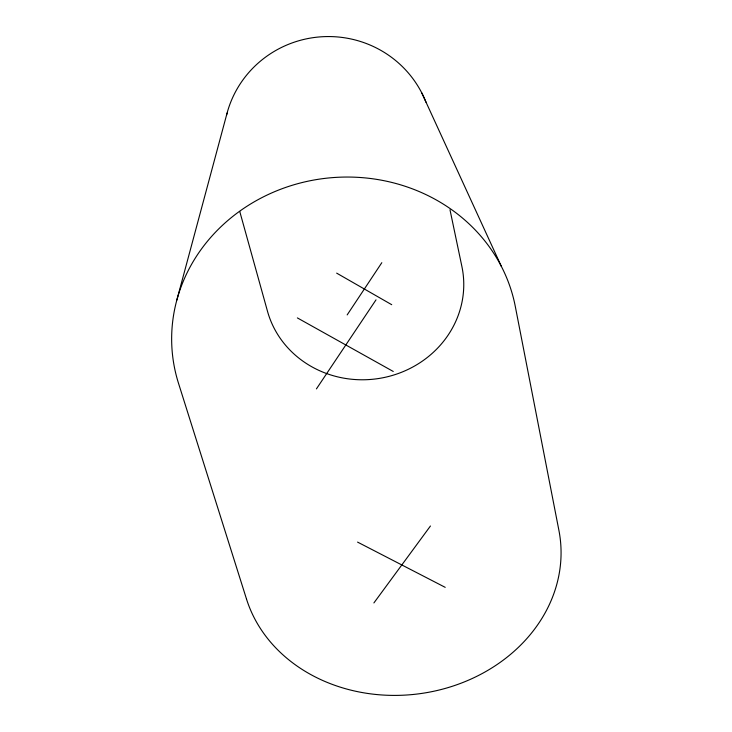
<?xml version="1.0" encoding="UTF-8"?>
<svg xmlns="http://www.w3.org/2000/svg" width="732" height="732" viewBox="0 0 732 732"><rect width="100%" height="100%" fill="white"/><g stroke="black" fill="none" stroke-linecap="round" stroke-linejoin="round"><path stroke-width="1.1" d="M176.833 300.102L227.085 113.085M347.16 314.916L381.82 262.687M316.425 388.893L376.01 299.846M373.896 602.939L430.443 525.997M357.564 542.101L445.212 587.348M297.375 317.908L393.249 371.463M336.647 273.127L391.721 304.695M421.788 92.946L501.329 266.32M239.757 211.466L267.5 311.301A99.845 93.467 -7.8 0 0 386.176 377.062A99.845 93.467 -7.8 0 0 461.901 266.549L449.988 209.764M226.517 115.263A104.703 102.764 -2.2 0 1 321.476 36.783A104.703 102.764 -2.2 0 1 425.987 102.233M246.51 599.069L178.471 383.175A173.255 159.503 -4.9 0 1 305.436 181.756A173.255 159.503 -4.9 0 1 515.264 306.287L558.919 530.426A160.345 136.637 -7.4 0 1 434.817 691.026A160.345 136.637 -7.4 0 1 246.51 599.069"/></g></svg>
